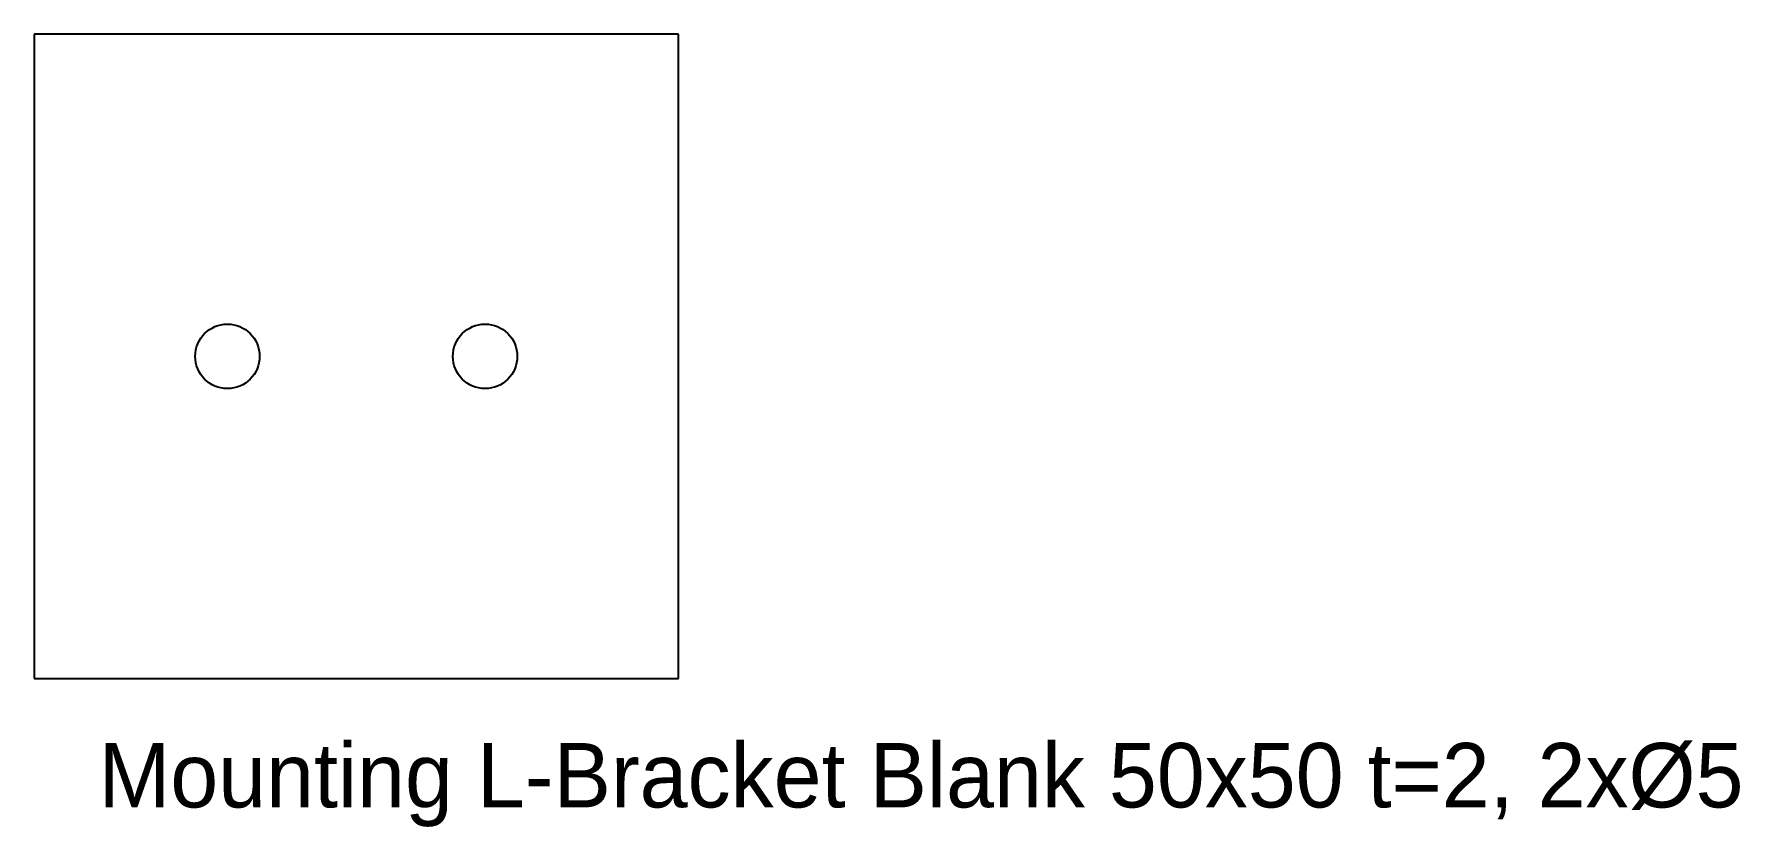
# Model space of a CAD drawing. Extents: x 0 to 132, y -12 to 50.
import ezdxf

# ---------------------------------------------------------------- set-up
doc = ezdxf.new("R2010")
doc.units = 0
for name, color, linetype in [('HOLES', 1, 'CONTINUOUS'), ('NOTES', 2, 'CONTINUOUS'), ('OUTLINE', 7, 'CONTINUOUS')]:
    doc.layers.add(name, color=color, linetype=linetype)

msp = doc.modelspace()

# ---------------------------------------------------------------- linework, layer by layer
at = {"layer": 'HOLES'}
for centre in [(15, 25), (35, 25)]:
    msp.add_circle(centre, 2.5, dxfattribs=at)
at = {"layer": 'OUTLINE'}
for p, q in [((50, 50), (0, 50)), ((0, 50), (0, 0)), ((50, 0), (50, 50)), ((0, 0), (50, 0))]:
    msp.add_line(p, q, dxfattribs=at)

# ---------------------------------------------------------------- texts
at = {"layer": 'NOTES'}
msp.add_text('Mounting L-Bracket Blank 50x50 t=2, 2xØ5', height=5, dxfattribs=at).set_placement((5, -10))

doc.saveas('drawing.dxf')
